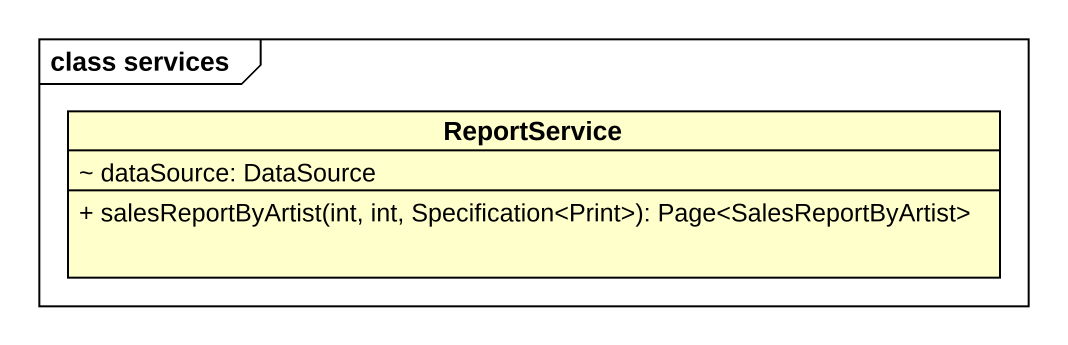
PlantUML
@startuml
mainframe class services
hide circle
hide empty members
skinparam classAttributeIconSize 0
class ReportService {
  ~ dataSource: DataSource
  + salesReportByArtist(int, int, Specification<Print>): Page<SalesReportByArtist>
}
@enduml
